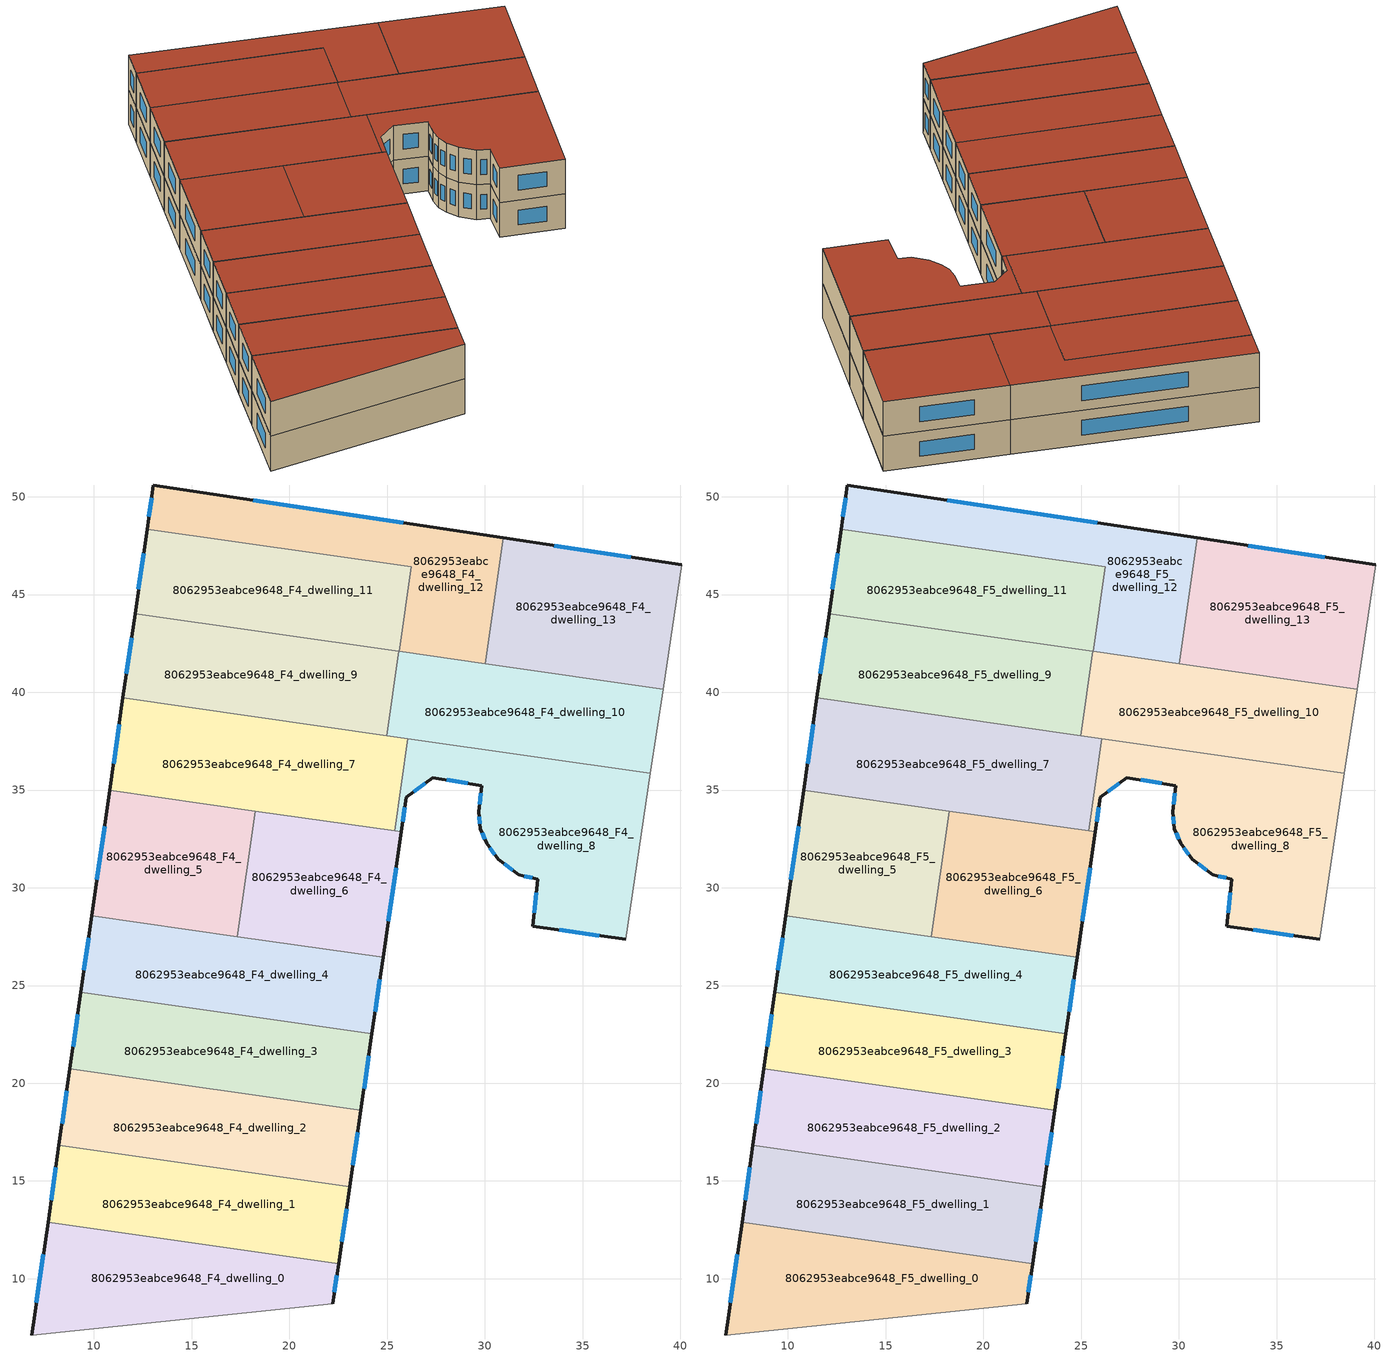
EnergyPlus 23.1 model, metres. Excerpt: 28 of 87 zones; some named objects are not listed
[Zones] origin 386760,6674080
8062953eabce9648_F4_dwelling_0
 floor to 8062953eabce9648_F3_dwelling_0 (EU_floor_Construction): 22.52,10.77 22.22,8.71 6.83,7.12 7.65,12.9 z12
 wall outside (EU_wall_Construction): 7.65,12.9 6.83,7.12 / 22.22,8.71 22.52,10.77 z12:15
 wall adiabatic (EU_wall_Construction): 6.83,7.12 22.22,8.71 z12:15
 wall to 8062953eabce9648_F4_dwelling_1 (EU_wall_Construction): 22.52,10.77 7.65,12.9 z12:15
 window (EU_Window_Construction): 7.42,11.25 7.06,8.77 / 22.31,9.3 22.44,10.18 z12.86:14.14
8062953eabce9648_F4_dwelling_1
 floor to 8062953eabce9648_F3_dwelling_1 (EU_floor_Construction): 23.09,14.69 22.52,10.77 7.65,12.9 8.21,16.82 z12
 wall outside (EU_wall_Construction): 8.21,16.82 7.65,12.9 / 22.52,10.77 23.09,14.69 z12:15
 wall to 8062953eabce9648_F4_dwelling_2 (EU_wall_Construction): 23.09,14.69 8.21,16.82 z12:15
 window (EU_Window_Construction): 8.05,15.7 7.81,14.02 / 22.68,11.89 22.93,13.57 z12.86:14.14
8062953eabce9648_F4_dwelling_10
 floor to 8062953eabce9648_F3_dwelling_10 (EU_floor_Construction): 39.12,40.17 38.47,35.85 24.99,37.78 25.6,42.1 z12
 wall to 8062953eabce9648_F4_dwelling_9 (EU_wall_Construction): 25.6,42.1 24.99,37.78 z12:15
 wall adiabatic (EU_wall_Construction): 38.47,35.85 39.12,40.17 z12:15
 wall to 8062953eabce9648_F4_dwelling_8 (EU_wall_Construction): 26.06,37.63 38.47,35.85 z12:15
 wall to 8062953eabce9648_F4_dwelling_13 (EU_wall_Construction): 39.12,40.17 30.03,41.47 z12:15
 wall to 8062953eabce9648_F4_dwelling_12 (EU_wall_Construction): 30.03,41.47 25.62,42.1 z12:15
 wall to 8062953eabce9648_F4_dwelling_7 (EU_wall_Construction): 24.99,37.78 26.06,37.63 z12:15
 wall to 8062953eabce9648_F4_dwelling_11 (EU_wall_Construction): 25.62,42.1 25.61,42.1 z12:15
8062953eabce9648_F4_dwelling_11
 floor to 8062953eabce9648_F3_dwelling_11 (EU_floor_Construction): 26.24,46.41 25.62,42.1 12.1,44.03 12.72,48.34 z12
 wall outside (EU_wall_Construction): 12.72,48.34 12.1,44.03 z12:15
 wall to 8062953eabce9648_F4_dwelling_12 (EU_wall_Construction): 25.62,42.1 26.24,46.41 12.72,48.34 z12:15
 wall to 8062953eabce9648_F4_dwelling_9 (EU_wall_Construction): 12.1,44.03 25.61,42.1 z12:15
 window (EU_Window_Construction): 12.54,47.11 12.28,45.26 z12.86:14.14
8062953eabce9648_F4_dwelling_12
 floor to 8062953eabce9648_F3_dwelling_12 (EU_floor_Construction): 30.95,47.9 30.03,41.47 25.62,42.1 26.24,46.41 12.72,48.34 13.04,50.61 z12
 wall outside (EU_wall_Construction): 30.95,47.9 13.04,50.61 12.72,48.34 z12:15
 wall to 8062953eabce9648_F4_dwelling_13 (EU_wall_Construction): 30.03,41.47 30.95,47.9 z12:15
 window (EU_Window_Construction): 12.95,49.96 12.81,48.99 / 25.83,48.68 18.16,49.83 z12.86:14.14
8062953eabce9648_F4_dwelling_13
 floor to 8062953eabce9648_F3_dwelling_13 (EU_floor_Construction): 40.07,46.53 39.12,40.17 30.03,41.47 30.95,47.9 z12
 wall outside (EU_wall_Construction): 40.07,46.53 30.95,47.9 z12:15
 wall adiabatic (EU_wall_Construction): 39.12,40.17 40.07,46.53 z12:15
 window (EU_Window_Construction): 37.46,46.92 33.55,47.51 z12.86:14.14
8062953eabce9648_F4_dwelling_2
 floor to 8062953eabce9648_F3_dwelling_2 (EU_floor_Construction): 23.66,18.61 23.09,14.69 8.21,16.82 8.77,20.74 z12
 wall outside (EU_wall_Construction): 8.77,20.74 8.21,16.82 / 23.09,14.69 23.66,18.61 z12:15
 wall to 8062953eabce9648_F4_dwelling_3 (EU_wall_Construction): 23.66,18.61 8.77,20.74 z12:15
 window (EU_Window_Construction): 8.61,19.62 8.37,17.94 / 23.25,15.81 23.5,17.49 z12.86:14.14
8062953eabce9648_F4_dwelling_3
 floor to 8062953eabce9648_F3_dwelling_3 (EU_floor_Construction): 24.23,22.53 23.66,18.61 8.77,20.74 9.33,24.66 z12
 wall outside (EU_wall_Construction): 9.33,24.66 8.77,20.74 / 23.66,18.61 24.23,22.53 z12:15
 wall to 8062953eabce9648_F4_dwelling_4 (EU_wall_Construction): 24.23,22.53 9.33,24.66 z12:15
 window (EU_Window_Construction): 9.17,23.54 8.93,21.86 / 23.82,19.73 24.06,21.41 z12.86:14.14
8062953eabce9648_F4_dwelling_4
 floor to 8062953eabce9648_F3_dwelling_4 (EU_floor_Construction): 24.79,26.44 24.23,22.53 9.33,24.66 9.89,28.57 z12
 wall outside (EU_wall_Construction): 9.89,28.57 9.33,24.66 / 24.23,22.53 24.79,26.44 z12:15
 wall to 8062953eabce9648_F4_dwelling_5 (EU_wall_Construction): 17.35,27.51 9.89,28.57 z12:15
 wall to 8062953eabce9648_F4_dwelling_6 (EU_wall_Construction): 24.79,26.44 17.35,27.51 z12:15
 window (EU_Window_Construction): 9.73,27.45 9.49,25.77 / 24.39,23.65 24.63,25.32 z12.86:14.14
8062953eabce9648_F4_dwelling_5
 floor to 8062953eabce9648_F3_dwelling_5 (EU_floor_Construction): 18.27,33.93 17.35,27.51 9.89,28.57 10.81,34.99 z12
 wall outside (EU_wall_Construction): 10.81,34.99 9.89,28.57 z12:15
 wall to 8062953eabce9648_F4_dwelling_6 (EU_wall_Construction): 17.35,27.51 18.27,33.93 z12:15
 wall to 8062953eabce9648_F4_dwelling_7 (EU_wall_Construction): 18.27,33.93 10.81,34.99 z12:15
 window (EU_Window_Construction): 10.55,33.16 10.16,30.41 z12.86:14.14
8062953eabce9648_F4_dwelling_6
 floor to 8062953eabce9648_F3_dwelling_6 (EU_floor_Construction): 25.72,32.86 24.79,26.44 17.35,27.51 18.27,33.93 z12
 wall outside (EU_wall_Construction): 24.79,26.44 25.72,32.86 z12:15
 wall to 8062953eabce9648_F4_dwelling_8 (EU_wall_Construction): 25.72,32.86 25.39,32.91 z12:15
 wall to 8062953eabce9648_F4_dwelling_7 (EU_wall_Construction): 25.39,32.91 18.26,33.93 z12:15
 window (EU_Window_Construction): 25.06,28.27 25.46,31.03 z12.86:14.14
8062953eabce9648_F4_dwelling_7
 floor to 8062953eabce9648_F3_dwelling_7 (EU_floor_Construction): 26.06,37.63 25.39,32.91 10.81,34.99 11.49,39.71 z12
 wall outside (EU_wall_Construction): 11.49,39.71 10.81,34.99 z12:15
 wall to 8062953eabce9648_F4_dwelling_8 (EU_wall_Construction): 25.39,32.91 26.06,37.63 z12:15
 wall to 8062953eabce9648_F4_dwelling_9 (EU_wall_Construction): 24.99,37.78 11.49,39.71 z12:15
 window (EU_Window_Construction): 11.29,38.36 11,36.34 z12.86:14.14
8062953eabce9648_F4_dwelling_8
 floor to 8062953eabce9648_F3_dwelling_8 (EU_floor_Construction): 38.47,35.85 37.2,27.37 32.45,28.04 32.71,30.44 31.74,30.67 30.68,31.46 30.1,32.27 29.77,33.03 29.68,33.88 29.85,35.23 27.34,35.64 25.98,34.64 25.72,32.86 25.39,32.91 26.06,37.63 z12
 wall outside (EU_wall_Construction): 25.72,32.86 25.98,34.64 27.34,35.64 29.85,35.23 29.68,33.88 29.77,33.03 30.1,32.27 30.68,31.46 31.74,30.67 32.71,30.44 32.45,28.04 37.2,27.37 z12:15
 wall adiabatic (EU_wall_Construction): 37.2,27.37 38.47,35.85 z12:15
 window (EU_Window_Construction): 30.27,32.04 30.52,31.69 / 29.86,32.81 30,32.49 / 29.71,33.64 29.74,33.27 / 29.8,34.84 29.73,34.27 / 28.06,35.52 29.13,35.34 / 26.37,34.92 26.95,35.35 / 25.8,33.37 25.91,34.13 / 33.81,27.84 35.85,27.56 / 32.63,29.75 32.52,28.72 / 32.01,30.6 32.43,30.51 / 30.98,31.23 31.43,30.89 z12.86:14.14
8062953eabce9648_F4_dwelling_9
 floor to 8062953eabce9648_F3_dwelling_9 (EU_floor_Construction): 25.6,42.1 24.99,37.78 11.49,39.71 12.1,44.03 z12
 wall outside (EU_wall_Construction): 12.1,44.03 11.49,39.71 z12:15
 window (EU_Window_Construction): 11.93,42.8 11.66,40.94 z12.86:14.14
8062953eabce9648_F5_dwelling_0
 floor to 8062953eabce9648_F4_dwelling_0 (EU_floor_Construction): 22.52,10.77 22.22,8.71 6.83,7.12 7.65,12.9 z15
 wall outside (EU_wall_Construction): 7.65,12.9 6.83,7.12 / 22.22,8.71 22.52,10.77 z15:18
 wall adiabatic (EU_wall_Construction): 6.83,7.12 22.22,8.71 z15:18
 wall to 8062953eabce9648_F5_dwelling_1 (EU_wall_Construction): 22.52,10.77 7.65,12.9 z15:18
 window (EU_Window_Construction): 7.42,11.25 7.06,8.77 / 22.31,9.3 22.44,10.18 z15.86:17.14
 roof outside (EU_roof_Construction): 22.22,8.71 22.52,10.77 7.65,12.9 6.83,7.12 z18
8062953eabce9648_F5_dwelling_1
 floor to 8062953eabce9648_F4_dwelling_1 (EU_floor_Construction): 23.09,14.69 22.52,10.77 7.65,12.9 8.21,16.82 z15
 wall outside (EU_wall_Construction): 8.21,16.82 7.65,12.9 / 22.52,10.77 23.09,14.69 z15:18
 wall to 8062953eabce9648_F5_dwelling_2 (EU_wall_Construction): 23.09,14.69 8.21,16.82 z15:18
 window (EU_Window_Construction): 8.05,15.7 7.81,14.02 / 22.68,11.89 22.93,13.57 z15.86:17.14
 roof outside (EU_roof_Construction): 22.52,10.77 23.09,14.69 8.21,16.82 7.65,12.9 z18
8062953eabce9648_F5_dwelling_10
 floor to 8062953eabce9648_F4_dwelling_10 (EU_floor_Construction): 39.12,40.17 38.47,35.85 24.99,37.78 25.6,42.1 z15
 wall to 8062953eabce9648_F5_dwelling_9 (EU_wall_Construction): 25.6,42.1 24.99,37.78 z15:18
 wall adiabatic (EU_wall_Construction): 38.47,35.85 39.12,40.17 z15:18
 wall to 8062953eabce9648_F5_dwelling_8 (EU_wall_Construction): 26.06,37.63 38.47,35.85 z15:18
 wall to 8062953eabce9648_F5_dwelling_13 (EU_wall_Construction): 39.12,40.17 30.03,41.47 z15:18
 wall to 8062953eabce9648_F5_dwelling_12 (EU_wall_Construction): 30.03,41.47 25.62,42.1 z15:18
 wall to 8062953eabce9648_F5_dwelling_7 (EU_wall_Construction): 24.99,37.78 26.06,37.63 z15:18
 wall to 8062953eabce9648_F5_dwelling_11 (EU_wall_Construction): 25.62,42.1 25.61,42.1 z15:18
 roof outside (EU_roof_Construction): 38.47,35.85 39.12,40.17 25.6,42.1 24.99,37.78 z18
8062953eabce9648_F5_dwelling_11
 floor to 8062953eabce9648_F4_dwelling_11 (EU_floor_Construction): 26.24,46.41 25.62,42.1 12.1,44.03 12.72,48.34 z15
 wall outside (EU_wall_Construction): 12.72,48.34 12.1,44.03 z15:18
 wall to 8062953eabce9648_F5_dwelling_12 (EU_wall_Construction): 25.62,42.1 26.24,46.41 12.72,48.34 z15:18
 wall to 8062953eabce9648_F5_dwelling_9 (EU_wall_Construction): 12.1,44.03 25.61,42.1 z15:18
 window (EU_Window_Construction): 12.54,47.11 12.28,45.26 z15.86:17.14
 roof outside (EU_roof_Construction): 25.62,42.1 26.24,46.41 12.72,48.34 12.1,44.03 z18
8062953eabce9648_F5_dwelling_12
 floor to 8062953eabce9648_F4_dwelling_12 (EU_floor_Construction): 30.95,47.9 30.03,41.47 25.62,42.1 26.24,46.41 12.72,48.34 13.04,50.61 z15
 wall outside (EU_wall_Construction): 30.95,47.9 13.04,50.61 12.72,48.34 z15:18
 wall to 8062953eabce9648_F5_dwelling_13 (EU_wall_Construction): 30.03,41.47 30.95,47.9 z15:18
 window (EU_Window_Construction): 12.95,49.96 12.81,48.99 / 25.83,48.68 18.16,49.83 z15.86:17.14
 roof outside (EU_roof_Construction): 30.03,41.47 30.95,47.9 13.04,50.61 12.72,48.34 26.24,46.41 25.62,42.1 z18
8062953eabce9648_F5_dwelling_13
 floor to 8062953eabce9648_F4_dwelling_13 (EU_floor_Construction): 40.07,46.53 39.12,40.17 30.03,41.47 30.95,47.9 z15
 wall outside (EU_wall_Construction): 40.07,46.53 30.95,47.9 z15:18
 wall adiabatic (EU_wall_Construction): 39.12,40.17 40.07,46.53 z15:18
 window (EU_Window_Construction): 37.46,46.92 33.55,47.51 z15.86:17.14
 roof outside (EU_roof_Construction): 39.12,40.17 40.07,46.53 30.95,47.9 30.03,41.47 z18
8062953eabce9648_F5_dwelling_2
 floor to 8062953eabce9648_F4_dwelling_2 (EU_floor_Construction): 23.66,18.61 23.09,14.69 8.21,16.82 8.77,20.74 z15
 wall outside (EU_wall_Construction): 8.77,20.74 8.21,16.82 / 23.09,14.69 23.66,18.61 z15:18
 wall to 8062953eabce9648_F5_dwelling_3 (EU_wall_Construction): 23.66,18.61 8.77,20.74 z15:18
 window (EU_Window_Construction): 8.61,19.62 8.37,17.94 / 23.25,15.81 23.5,17.49 z15.86:17.14
 roof outside (EU_roof_Construction): 23.09,14.69 23.66,18.61 8.77,20.74 8.21,16.82 z18
8062953eabce9648_F5_dwelling_3
 floor to 8062953eabce9648_F4_dwelling_3 (EU_floor_Construction): 24.23,22.53 23.66,18.61 8.77,20.74 9.33,24.66 z15
 wall outside (EU_wall_Construction): 9.33,24.66 8.77,20.74 / 23.66,18.61 24.23,22.53 z15:18
 wall to 8062953eabce9648_F5_dwelling_4 (EU_wall_Construction): 24.23,22.53 9.33,24.66 z15:18
 window (EU_Window_Construction): 9.17,23.54 8.93,21.86 / 23.82,19.73 24.06,21.41 z15.86:17.14
 roof outside (EU_roof_Construction): 23.66,18.61 24.23,22.53 9.33,24.66 8.77,20.74 z18
8062953eabce9648_F5_dwelling_4
 floor to 8062953eabce9648_F4_dwelling_4 (EU_floor_Construction): 24.79,26.44 24.23,22.53 9.33,24.66 9.89,28.57 z15
 wall outside (EU_wall_Construction): 9.89,28.57 9.33,24.66 / 24.23,22.53 24.79,26.44 z15:18
 wall to 8062953eabce9648_F5_dwelling_5 (EU_wall_Construction): 17.35,27.51 9.89,28.57 z15:18
 wall to 8062953eabce9648_F5_dwelling_6 (EU_wall_Construction): 24.79,26.44 17.35,27.51 z15:18
 window (EU_Window_Construction): 9.73,27.45 9.49,25.77 / 24.39,23.65 24.63,25.32 z15.86:17.14
 roof outside (EU_roof_Construction): 24.23,22.53 24.79,26.44 9.89,28.57 9.33,24.66 z18
8062953eabce9648_F5_dwelling_5
 floor to 8062953eabce9648_F4_dwelling_5 (EU_floor_Construction): 18.27,33.93 17.35,27.51 9.89,28.57 10.81,34.99 z15
 wall outside (EU_wall_Construction): 10.81,34.99 9.89,28.57 z15:18
 wall to 8062953eabce9648_F5_dwelling_6 (EU_wall_Construction): 17.35,27.51 18.27,33.93 z15:18
 wall to 8062953eabce9648_F5_dwelling_7 (EU_wall_Construction): 18.27,33.93 10.81,34.99 z15:18
 window (EU_Window_Construction): 10.55,33.16 10.16,30.41 z15.86:17.14
 roof outside (EU_roof_Construction): 17.35,27.51 18.27,33.93 10.81,34.99 9.89,28.57 z18
8062953eabce9648_F5_dwelling_6
 floor to 8062953eabce9648_F4_dwelling_6 (EU_floor_Construction): 25.72,32.86 24.79,26.44 17.35,27.51 18.27,33.93 z15
 wall outside (EU_wall_Construction): 24.79,26.44 25.72,32.86 z15:18
 wall to 8062953eabce9648_F5_dwelling_8 (EU_wall_Construction): 25.72,32.86 25.39,32.91 z15:18
 wall to 8062953eabce9648_F5_dwelling_7 (EU_wall_Construction): 25.39,32.91 18.26,33.93 z15:18
 window (EU_Window_Construction): 25.06,28.27 25.46,31.03 z15.86:17.14
 roof outside (EU_roof_Construction): 24.79,26.44 25.72,32.86 18.27,33.93 17.35,27.51 z18
8062953eabce9648_F5_dwelling_7
 floor to 8062953eabce9648_F4_dwelling_7 (EU_floor_Construction): 26.06,37.63 25.39,32.91 10.81,34.99 11.49,39.71 z15
 wall outside (EU_wall_Construction): 11.49,39.71 10.81,34.99 z15:18
 wall to 8062953eabce9648_F5_dwelling_8 (EU_wall_Construction): 25.39,32.91 26.06,37.63 z15:18
 wall to 8062953eabce9648_F5_dwelling_9 (EU_wall_Construction): 24.99,37.78 11.49,39.71 z15:18
 window (EU_Window_Construction): 11.29,38.36 11,36.34 z15.86:17.14
 roof outside (EU_roof_Construction): 25.39,32.91 26.06,37.63 11.49,39.71 10.81,34.99 z18
8062953eabce9648_F5_dwelling_8
 floor to 8062953eabce9648_F4_dwelling_8 (EU_floor_Construction): 38.47,35.85 37.2,27.37 32.45,28.04 32.71,30.44 31.74,30.67 30.68,31.46 30.1,32.27 29.77,33.03 29.68,33.88 29.85,35.23 27.34,35.64 25.98,34.64 25.72,32.86 25.39,32.91 26.06,37.63 z15
 wall outside (EU_wall_Construction): 25.72,32.86 25.98,34.64 27.34,35.64 29.85,35.23 29.68,33.88 29.77,33.03 30.1,32.27 30.68,31.46 31.74,30.67 32.71,30.44 32.45,28.04 37.2,27.37 z15:18
 wall adiabatic (EU_wall_Construction): 37.2,27.37 38.47,35.85 z15:18
 window (EU_Window_Construction): 30.27,32.04 30.52,31.69 / 29.86,32.81 30,32.49 / 29.71,33.64 29.74,33.27 / 29.8,34.84 29.73,34.27 / 28.06,35.52 29.13,35.34 / 26.37,34.92 26.95,35.35 / 25.8,33.37 25.91,34.13 / 33.81,27.84 35.85,27.56 / 32.63,29.75 32.52,28.72 / 32.01,30.6 32.43,30.51 / 30.98,31.23 31.43,30.89 z15.86:17.14
 roof outside (EU_roof_Construction): 37.2,27.37 38.47,35.85 26.06,37.63 25.39,32.91 25.72,32.86 25.98,34.64 27.34,35.64 29.85,35.23 29.68,33.88 29.77,33.03 30.1,32.27 30.68,31.46 31.74,30.67 32.71,30.44 32.45,28.04 z18
8062953eabce9648_F5_dwelling_9
 floor to 8062953eabce9648_F4_dwelling_9 (EU_floor_Construction): 25.6,42.1 24.99,37.78 11.49,39.71 12.1,44.03 z15
 wall outside (EU_wall_Construction): 12.1,44.03 11.49,39.71 z15:18
 window (EU_Window_Construction): 11.93,42.8 11.66,40.94 z15.86:17.14
 roof outside (EU_roof_Construction): 24.99,37.78 25.6,42.1 12.1,44.03 11.49,39.71 z18
[Building]
EU S2 Campaign: North Axis=0; Terrain=City; Solar Distribution=FullExterior
[Site:Location]
Helsinki-Vantaa.AP: Latitude=60.317; Longitude=24.963; Time Zone=2; Elevation=54.6
[SizingPeriod:WeatherFileDays]
AnnualSizingPeriod: Begin Month=1; Begin Day of Month=1; End Month=12; End Day of Month=31; Day of Week for Start Day=Monday; Use Weather File Daylight Saving Period=No; Use Weather File Rain and Snow Indicators=No
[MATERIAL]
EU_InternalMass_Material: Roughness=MediumRough; Thickness=0.1; Conductivity=1; Density=1800; Specific Heat=900; Thermal Absorptance=0.9; Solar Absorptance=0.7; Visible Absorptance=0.7
[MATERIAL:NOMASS] Roughness=MediumRough; Thermal Absorptance=0.9; Solar Absorptance=0.7; Visible Absorptance=0.7
Name | Thermal Resistance
EU_wall_NoMass | 1.10183
EU_roof_NoMass; EU_floor_NoMass | 1.70606
[WINDOWMATERIAL:SIMPLEGLAZINGSYSTEM]
EU_Window_SimpleGlazing: UFactor=3.11035; Solar Heat Gain Coefficient=0.8; Visible Transmittance=0.8
[CONSTRUCTION]
EU_wall_Construction: EU_wall_NoMass
EU_roof_Construction: EU_roof_NoMass
EU_floor_Construction: EU_floor_NoMass
EU_Window_Construction: EU_Window_SimpleGlazing
EU_InternalMass_Construction: EU_InternalMass_Material
[ZONE] Type=1; Multiplier=1; Ceiling Height=autocalculate; Floor Area=autocalculate; Part of Total Floor Area=Yes
Name | Volume
8062953eabce9648_F4_dwelling_0; 8062953eabce9648_F5_dwelling_0 | 178.507
8062953eabce9648_F4_dwelling_1; 8062953eabce9648_F5_dwelling_1 | 178.554
8062953eabce9648_F4_dwelling_10; 8062953eabce9648_F5_dwelling_10; 8062953eabce9648_F4_dwelling_9; 8062953eabce9648_F5_dwelling_9 | 178.551
8062953eabce9648_F4_dwelling_11; 8062953eabce9648_F5_dwelling_11 | 178.508
8062953eabce9648_F4_dwelling_12; 8062953eabce9648_F5_dwelling_12 | 178.487
8062953eabce9648_F4_dwelling_13; 8062953eabce9648_F5_dwelling_13 | 178.525
8062953eabce9648_F4_dwelling_2; 8062953eabce9648_F5_dwelling_2 | 178.496
8062953eabce9648_F4_dwelling_3; 8062953eabce9648_F5_dwelling_3 | 178.528
8062953eabce9648_F4_dwelling_4; 8062953eabce9648_F5_dwelling_4 | 178.534
8062953eabce9648_F4_dwelling_5; 8062953eabce9648_F5_dwelling_5 | 146.5
8062953eabce9648_F4_dwelling_6; 8062953eabce9648_F5_dwelling_6 | 146.51
8062953eabce9648_F4_dwelling_7; 8062953eabce9648_F5_dwelling_7 | 210.537
8062953eabce9648_F4_dwelling_8; 8062953eabce9648_F5_dwelling_8 | 210.546
[INTERNALMASS] Construction=EU_InternalMass_Construction
Name | Zone or ZoneList | Surface Area
8062953eabce9648_F4_dwelling_0_EU_InternalMass | 8062953eabce9648_F4_dwelling_0 | 59.5025
8062953eabce9648_F4_dwelling_1_EU_InternalMass | 8062953eabce9648_F4_dwelling_1 | 59.5184
8062953eabce9648_F4_dwelling_2_EU_InternalMass | 8062953eabce9648_F4_dwelling_2 | 59.4986
8062953eabce9648_F4_dwelling_3_EU_InternalMass | 8062953eabce9648_F4_dwelling_3 | 59.5093
8062953eabce9648_F4_dwelling_4_EU_InternalMass | 8062953eabce9648_F4_dwelling_4 | 59.5114
8062953eabce9648_F4_dwelling_5_EU_InternalMass | 8062953eabce9648_F4_dwelling_5 | 48.8342
8062953eabce9648_F4_dwelling_6_EU_InternalMass | 8062953eabce9648_F4_dwelling_6 | 48.8351
8062953eabce9648_F4_dwelling_7_EU_InternalMass | 8062953eabce9648_F4_dwelling_7 | 70.1796
8062953eabce9648_F4_dwelling_8_EU_InternalMass | 8062953eabce9648_F4_dwelling_8 | 70.1837
8062953eabce9648_F4_dwelling_9_EU_InternalMass | 8062953eabce9648_F4_dwelling_9 | 59.5174
8062953eabce9648_F4_dwelling_10_EU_InternalMass | 8062953eabce9648_F4_dwelling_10 | 59.5168
8062953eabce9648_F4_dwelling_11_EU_InternalMass | 8062953eabce9648_F4_dwelling_11 | 59.5041
8062953eabce9648_F4_dwelling_12_EU_InternalMass | 8062953eabce9648_F4_dwelling_12 | 59.4953
8062953eabce9648_F4_dwelling_13_EU_InternalMass | 8062953eabce9648_F4_dwelling_13 | 59.5079
8062953eabce9648_F5_dwelling_0_EU_InternalMass | 8062953eabce9648_F5_dwelling_0 | 59.5025
8062953eabce9648_F5_dwelling_1_EU_InternalMass | 8062953eabce9648_F5_dwelling_1 | 59.5184
8062953eabce9648_F5_dwelling_2_EU_InternalMass | 8062953eabce9648_F5_dwelling_2 | 59.4986
8062953eabce9648_F5_dwelling_3_EU_InternalMass | 8062953eabce9648_F5_dwelling_3 | 59.5093
8062953eabce9648_F5_dwelling_4_EU_InternalMass | 8062953eabce9648_F5_dwelling_4 | 59.5114
8062953eabce9648_F5_dwelling_5_EU_InternalMass | 8062953eabce9648_F5_dwelling_5 | 48.8342
8062953eabce9648_F5_dwelling_6_EU_InternalMass | 8062953eabce9648_F5_dwelling_6 | 48.8351
8062953eabce9648_F5_dwelling_7_EU_InternalMass | 8062953eabce9648_F5_dwelling_7 | 70.1796
8062953eabce9648_F5_dwelling_8_EU_InternalMass | 8062953eabce9648_F5_dwelling_8 | 70.1837
8062953eabce9648_F5_dwelling_9_EU_InternalMass | 8062953eabce9648_F5_dwelling_9 | 59.5174
8062953eabce9648_F5_dwelling_10_EU_InternalMass | 8062953eabce9648_F5_dwelling_10 | 59.5168
8062953eabce9648_F5_dwelling_11_EU_InternalMass | 8062953eabce9648_F5_dwelling_11 | 59.5041
8062953eabce9648_F5_dwelling_12_EU_InternalMass | 8062953eabce9648_F5_dwelling_12 | 59.4953
8062953eabce9648_F5_dwelling_13_EU_InternalMass | 8062953eabce9648_F5_dwelling_13 | 59.5079
[OTHEREQUIPMENT] Fuel Type=Electricity; Design Level Calculation Method=Watts/Area; Power per Zone Floor Area=1; Fraction Latent=0; Fraction Radiant=0; Fraction Lost=0; Carbon Dioxide Generation Rate=0; EndUse Subcategory=EU_Step8_InternalGains
Name | Zone or ZoneList or Space or SpaceList | Schedule
EU_Step8_InternalGain_8062953eabce9648_F4_dwelling_0_f000 | 8062953eabce9648_F4_dwelling_0 | EU_Step8_GainSchedule_8062953eabce9648_F4_dwelling_0_f000
EU_Step8_InternalGain_8062953eabce9648_F4_dwelling_1_f000 | 8062953eabce9648_F4_dwelling_1 | EU_Step8_GainSchedule_8062953eabce9648_F4_dwelling_1_f000
EU_Step8_InternalGain_8062953eabce9648_F4_dwelling_2_f000 | 8062953eabce9648_F4_dwelling_2 | EU_Step8_GainSchedule_8062953eabce9648_F4_dwelling_2_f000
EU_Step8_InternalGain_8062953eabce9648_F4_dwelling_3_f000 | 8062953eabce9648_F4_dwelling_3 | EU_Step8_GainSchedule_8062953eabce9648_F4_dwelling_3_f000
EU_Step8_InternalGain_8062953eabce9648_F4_dwelling_4_f000 | 8062953eabce9648_F4_dwelling_4 | EU_Step8_GainSchedule_8062953eabce9648_F4_dwelling_4_f000
EU_Step8_InternalGain_8062953eabce9648_F4_dwelling_5_f000 | 8062953eabce9648_F4_dwelling_5 | EU_Step8_GainSchedule_8062953eabce9648_F4_dwelling_5_f000
EU_Step8_InternalGain_8062953eabce9648_F4_dwelling_6_f000 | 8062953eabce9648_F4_dwelling_6 | EU_Step8_GainSchedule_8062953eabce9648_F4_dwelling_6_f000
EU_Step8_InternalGain_8062953eabce9648_F4_dwelling_7_f000 | 8062953eabce9648_F4_dwelling_7 | EU_Step8_GainSchedule_8062953eabce9648_F4_dwelling_7_f000
EU_Step8_InternalGain_8062953eabce9648_F4_dwelling_8_f000 | 8062953eabce9648_F4_dwelling_8 | EU_Step8_GainSchedule_8062953eabce9648_F4_dwelling_8_f000
EU_Step8_InternalGain_8062953eabce9648_F4_dwelling_9_f000 | 8062953eabce9648_F4_dwelling_9 | EU_Step8_GainSchedule_8062953eabce9648_F4_dwelling_9_f000
EU_Step8_InternalGain_8062953eabce9648_F4_dwelling_10_f000 | 8062953eabce9648_F4_dwelling_10 | EU_Step8_GainSchedule_8062953eabce9648_F4_dwelling_10_f000
EU_Step8_InternalGain_8062953eabce9648_F4_dwelling_11_f000 | 8062953eabce9648_F4_dwelling_11 | EU_Step8_GainSchedule_8062953eabce9648_F4_dwelling_11_f000
EU_Step8_InternalGain_8062953eabce9648_F4_dwelling_12_f000 | 8062953eabce9648_F4_dwelling_12 | EU_Step8_GainSchedule_8062953eabce9648_F4_dwelling_12_f000
EU_Step8_InternalGain_8062953eabce9648_F4_dwelling_13_f000 | 8062953eabce9648_F4_dwelling_13 | EU_Step8_GainSchedule_8062953eabce9648_F4_dwelling_13_f000
EU_Step8_InternalGain_8062953eabce9648_F5_dwelling_0_f000 | 8062953eabce9648_F5_dwelling_0 | EU_Step8_GainSchedule_8062953eabce9648_F5_dwelling_0_f000
EU_Step8_InternalGain_8062953eabce9648_F5_dwelling_1_f000 | 8062953eabce9648_F5_dwelling_1 | EU_Step8_GainSchedule_8062953eabce9648_F5_dwelling_1_f000
EU_Step8_InternalGain_8062953eabce9648_F5_dwelling_2_f000 | 8062953eabce9648_F5_dwelling_2 | EU_Step8_GainSchedule_8062953eabce9648_F5_dwelling_2_f000
EU_Step8_InternalGain_8062953eabce9648_F5_dwelling_3_f000 | 8062953eabce9648_F5_dwelling_3 | EU_Step8_GainSchedule_8062953eabce9648_F5_dwelling_3_f000
EU_Step8_InternalGain_8062953eabce9648_F5_dwelling_4_f000 | 8062953eabce9648_F5_dwelling_4 | EU_Step8_GainSchedule_8062953eabce9648_F5_dwelling_4_f000
EU_Step8_InternalGain_8062953eabce9648_F5_dwelling_5_f000 | 8062953eabce9648_F5_dwelling_5 | EU_Step8_GainSchedule_8062953eabce9648_F5_dwelling_5_f000
EU_Step8_InternalGain_8062953eabce9648_F5_dwelling_6_f000 | 8062953eabce9648_F5_dwelling_6 | EU_Step8_GainSchedule_8062953eabce9648_F5_dwelling_6_f000
EU_Step8_InternalGain_8062953eabce9648_F5_dwelling_7_f000 | 8062953eabce9648_F5_dwelling_7 | EU_Step8_GainSchedule_8062953eabce9648_F5_dwelling_7_f000
EU_Step8_InternalGain_8062953eabce9648_F5_dwelling_8_f000 | 8062953eabce9648_F5_dwelling_8 | EU_Step8_GainSchedule_8062953eabce9648_F5_dwelling_8_f000
EU_Step8_InternalGain_8062953eabce9648_F5_dwelling_9_f000 | 8062953eabce9648_F5_dwelling_9 | EU_Step8_GainSchedule_8062953eabce9648_F5_dwelling_9_f000
EU_Step8_InternalGain_8062953eabce9648_F5_dwelling_10_f000 | 8062953eabce9648_F5_dwelling_10 | EU_Step8_GainSchedule_8062953eabce9648_F5_dwelling_10_f000
EU_Step8_InternalGain_8062953eabce9648_F5_dwelling_11_f000 | 8062953eabce9648_F5_dwelling_11 | EU_Step8_GainSchedule_8062953eabce9648_F5_dwelling_11_f000
EU_Step8_InternalGain_8062953eabce9648_F5_dwelling_12_f000 | 8062953eabce9648_F5_dwelling_12 | EU_Step8_GainSchedule_8062953eabce9648_F5_dwelling_12_f000
EU_Step8_InternalGain_8062953eabce9648_F5_dwelling_13_f000 | 8062953eabce9648_F5_dwelling_13 | EU_Step8_GainSchedule_8062953eabce9648_F5_dwelling_13_f000
[ZONEVENTILATION:DESIGNFLOWRATE] Schedule=EU_AlwaysOn; Design Flow Rate Calculation Method=AirChanges/Hour; Air Changes per Hour=0.756316; Ventilation Type=Natural; Fan Pressure Rise=0; Fan Total Efficiency=1; Constant Term Coefficient=1; Temperature Term Coefficient=0; Velocity Term Coefficient=0; Velocity Squared Term Coefficient=0; Minimum Indoor Temperature=-100; Maximum Indoor Temperature=100; Delta Temperature=-100; Minimum Outdoor Temperature=-100; Maximum Outdoor Temperature=100; Maximum Wind Speed=40
Name | Zone or ZoneList or Space or SpaceList
EU_ConstantAir_8062953eabce9648_F4_dwelling_0 | 8062953eabce9648_F4_dwelling_0
EU_ConstantAir_8062953eabce9648_F4_dwelling_1 | 8062953eabce9648_F4_dwelling_1
EU_ConstantAir_8062953eabce9648_F4_dwelling_2 | 8062953eabce9648_F4_dwelling_2
EU_ConstantAir_8062953eabce9648_F4_dwelling_3 | 8062953eabce9648_F4_dwelling_3
EU_ConstantAir_8062953eabce9648_F4_dwelling_4 | 8062953eabce9648_F4_dwelling_4
EU_ConstantAir_8062953eabce9648_F4_dwelling_5 | 8062953eabce9648_F4_dwelling_5
EU_ConstantAir_8062953eabce9648_F4_dwelling_6 | 8062953eabce9648_F4_dwelling_6
EU_ConstantAir_8062953eabce9648_F4_dwelling_7 | 8062953eabce9648_F4_dwelling_7
EU_ConstantAir_8062953eabce9648_F4_dwelling_8 | 8062953eabce9648_F4_dwelling_8
EU_ConstantAir_8062953eabce9648_F4_dwelling_9 | 8062953eabce9648_F4_dwelling_9
EU_ConstantAir_8062953eabce9648_F4_dwelling_10 | 8062953eabce9648_F4_dwelling_10
EU_ConstantAir_8062953eabce9648_F4_dwelling_11 | 8062953eabce9648_F4_dwelling_11
EU_ConstantAir_8062953eabce9648_F4_dwelling_12 | 8062953eabce9648_F4_dwelling_12
EU_ConstantAir_8062953eabce9648_F4_dwelling_13 | 8062953eabce9648_F4_dwelling_13
EU_ConstantAir_8062953eabce9648_F5_dwelling_0 | 8062953eabce9648_F5_dwelling_0
EU_ConstantAir_8062953eabce9648_F5_dwelling_1 | 8062953eabce9648_F5_dwelling_1
EU_ConstantAir_8062953eabce9648_F5_dwelling_2 | 8062953eabce9648_F5_dwelling_2
EU_ConstantAir_8062953eabce9648_F5_dwelling_3 | 8062953eabce9648_F5_dwelling_3
EU_ConstantAir_8062953eabce9648_F5_dwelling_4 | 8062953eabce9648_F5_dwelling_4
EU_ConstantAir_8062953eabce9648_F5_dwelling_5 | 8062953eabce9648_F5_dwelling_5
EU_ConstantAir_8062953eabce9648_F5_dwelling_6 | 8062953eabce9648_F5_dwelling_6
EU_ConstantAir_8062953eabce9648_F5_dwelling_7 | 8062953eabce9648_F5_dwelling_7
EU_ConstantAir_8062953eabce9648_F5_dwelling_8 | 8062953eabce9648_F5_dwelling_8
EU_ConstantAir_8062953eabce9648_F5_dwelling_9 | 8062953eabce9648_F5_dwelling_9
EU_ConstantAir_8062953eabce9648_F5_dwelling_10 | 8062953eabce9648_F5_dwelling_10
EU_ConstantAir_8062953eabce9648_F5_dwelling_11 | 8062953eabce9648_F5_dwelling_11
EU_ConstantAir_8062953eabce9648_F5_dwelling_12 | 8062953eabce9648_F5_dwelling_12
EU_ConstantAir_8062953eabce9648_F5_dwelling_13 | 8062953eabce9648_F5_dwelling_13
[HVACTEMPLATE:ZONE:IDEALLOADSAIRSYSTEM] System Availability Schedule=EU_AlwaysOn; Maximum Heating Supply Air Temperature=50; Minimum Cooling Supply Air Temperature=13; Maximum Heating Supply Air Humidity Ratio=0.0156; Minimum Cooling Supply Air Humidity Ratio=0.0077; Heating Limit=NoLimit; Cooling Limit=NoLimit; Heating Availability Schedule=EU_AlwaysOn; Cooling Availability Schedule=EU_CoolingOff; Dehumidification Control Type=ConstantSensibleHeatRatio; Cooling Sensible Heat Ratio=0.7; Dehumidification Setpoint=60; Humidification Control Type=None; Humidification Setpoint=30; Outdoor Air Method=None; Outdoor Air Flow Rate per Person=0.00944; Outdoor Air Flow Rate per Zone Floor Area=0; Outdoor Air Flow Rate per Zone=0; Demand Controlled Ventilation Type=None; Outdoor Air Economizer Type=NoEconomizer; Heat Recovery Type=None; Sensible Heat Recovery Effectiveness=0.7; Latent Heat Recovery Effectiveness=0.65
Name | Template Thermostat
8062953eabce9648_F4_dwelling_0 | EU_HeatOnly_8062953eabce9648_F4_dwelling_0
8062953eabce9648_F4_dwelling_1 | EU_HeatOnly_8062953eabce9648_F4_dwelling_1
8062953eabce9648_F4_dwelling_2 | EU_HeatOnly_8062953eabce9648_F4_dwelling_2
8062953eabce9648_F4_dwelling_3 | EU_HeatOnly_8062953eabce9648_F4_dwelling_3
8062953eabce9648_F4_dwelling_4 | EU_HeatOnly_8062953eabce9648_F4_dwelling_4
8062953eabce9648_F4_dwelling_5 | EU_HeatOnly_8062953eabce9648_F4_dwelling_5
8062953eabce9648_F4_dwelling_6 | EU_HeatOnly_8062953eabce9648_F4_dwelling_6
8062953eabce9648_F4_dwelling_7 | EU_HeatOnly_8062953eabce9648_F4_dwelling_7
8062953eabce9648_F4_dwelling_8 | EU_HeatOnly_8062953eabce9648_F4_dwelling_8
8062953eabce9648_F4_dwelling_9 | EU_HeatOnly_8062953eabce9648_F4_dwelling_9
8062953eabce9648_F4_dwelling_10 | EU_HeatOnly_8062953eabce9648_F4_dwelling_10
8062953eabce9648_F4_dwelling_11 | EU_HeatOnly_8062953eabce9648_F4_dwelling_11
8062953eabce9648_F4_dwelling_12 | EU_HeatOnly_8062953eabce9648_F4_dwelling_12
8062953eabce9648_F4_dwelling_13 | EU_HeatOnly_8062953eabce9648_F4_dwelling_13
8062953eabce9648_F5_dwelling_0 | EU_HeatOnly_8062953eabce9648_F5_dwelling_0
8062953eabce9648_F5_dwelling_1 | EU_HeatOnly_8062953eabce9648_F5_dwelling_1
8062953eabce9648_F5_dwelling_2 | EU_HeatOnly_8062953eabce9648_F5_dwelling_2
8062953eabce9648_F5_dwelling_3 | EU_HeatOnly_8062953eabce9648_F5_dwelling_3
8062953eabce9648_F5_dwelling_4 | EU_HeatOnly_8062953eabce9648_F5_dwelling_4
8062953eabce9648_F5_dwelling_5 | EU_HeatOnly_8062953eabce9648_F5_dwelling_5
8062953eabce9648_F5_dwelling_6 | EU_HeatOnly_8062953eabce9648_F5_dwelling_6
8062953eabce9648_F5_dwelling_7 | EU_HeatOnly_8062953eabce9648_F5_dwelling_7
8062953eabce9648_F5_dwelling_8 | EU_HeatOnly_8062953eabce9648_F5_dwelling_8
8062953eabce9648_F5_dwelling_9 | EU_HeatOnly_8062953eabce9648_F5_dwelling_9
8062953eabce9648_F5_dwelling_10 | EU_HeatOnly_8062953eabce9648_F5_dwelling_10
8062953eabce9648_F5_dwelling_11 | EU_HeatOnly_8062953eabce9648_F5_dwelling_11
8062953eabce9648_F5_dwelling_12 | EU_HeatOnly_8062953eabce9648_F5_dwelling_12
8062953eabce9648_F5_dwelling_13 | EU_HeatOnly_8062953eabce9648_F5_dwelling_13
[SIZING:ZONE] Zone Cooling Design Supply Air Temperature Input Method=SupplyAirTemperature; Zone Cooling Design Supply Air Temperature=13; Zone Heating Design Supply Air Temperature Input Method=SupplyAirTemperature; Zone Heating Design Supply Air Temperature=50; Zone Cooling Design Supply Air Humidity Ratio=0.008; Zone Heating Design Supply Air Humidity Ratio=0.008; Cooling Design Air Flow Method=DesignDay; Cooling Design Air Flow Rate=0; Cooling Minimum Air Flow per Zone Floor Area=0.000762; Cooling Minimum Air Flow=0; Cooling Minimum Air Flow Fraction=0.2; Heating Design Air Flow Method=DesignDay; Heating Design Air Flow Rate=0; Heating Maximum Air Flow per Zone Floor Area=0.002032; Heating Maximum Air Flow=0.141576; Heating Maximum Air Flow Fraction=0.3; Account for Dedicated Outdoor Air System=No; Dedicated Outdoor Air System Control Strategy=NeutralSupplyAir; Dedicated Outdoor Air Low Setpoint Temperature for Design=autosize; Dedicated Outdoor Air High Setpoint Temperature for Design=autosize; Zone Load Sizing Method=Sensible Load Only No Latent Load; Zone Latent Cooling Design Supply Air Humidity Ratio Input Method=HumidityRatioDifference; Zone Cooling Design Supply Air Humidity Ratio Difference=0.005; Zone Latent Heating Design Supply Air Humidity Ratio Input Method=HumidityRatioDifference; Zone Humidification Design Supply Air Humidity Ratio Difference=0.005
8062953eabce9648_F4_dwelling_0; 8062953eabce9648_F4_dwelling_1; 8062953eabce9648_F4_dwelling_2; 8062953eabce9648_F4_dwelling_3; 8062953eabce9648_F4_dwelling_4; 8062953eabce9648_F4_dwelling_5; 8062953eabce9648_F4_dwelling_6; 8062953eabce9648_F4_dwelling_7; 8062953eabce9648_F4_dwelling_8; 8062953eabce9648_F4_dwelling_9; 8062953eabce9648_F4_dwelling_10; 8062953eabce9648_F4_dwelling_11; 8062953eabce9648_F4_dwelling_12; 8062953eabce9648_F4_dwelling_13; 8062953eabce9648_F5_dwelling_0; 8062953eabce9648_F5_dwelling_1; 8062953eabce9648_F5_dwelling_2; 8062953eabce9648_F5_dwelling_3; 8062953eabce9648_F5_dwelling_4; 8062953eabce9648_F5_dwelling_5; 8062953eabce9648_F5_dwelling_6; 8062953eabce9648_F5_dwelling_7; 8062953eabce9648_F5_dwelling_8; 8062953eabce9648_F5_dwelling_9; 8062953eabce9648_F5_dwelling_10; 8062953eabce9648_F5_dwelling_11; 8062953eabce9648_F5_dwelling_12; 8062953eabce9648_F5_dwelling_13
[SCHEDULE:CONSTANT]
Name | Hourly Value
EU_AlwaysOn | 1
EU_CoolingOff | 0
[SCHEDULE:FILE] Column Number=1; Rows to Skip at Top=0; Number of Hours of Data=8760; Column Separator=Comma; Interpolate to Timestep=No; Minutes per Item=60; Adjust Schedule for Daylight Savings=Yes
Name | File
EU_Step8_GainSchedule_8062953eabce9648_F4_dwelling_0_f000 | ../../schedules/8062953eabce9648/8062953eabce9648_F4_dwelling_0_f000_gain.csv
EU_Step8_GainSchedule_8062953eabce9648_F4_dwelling_1_f000 | ../../schedules/8062953eabce9648/8062953eabce9648_F4_dwelling_1_f000_gain.csv
EU_Step8_GainSchedule_8062953eabce9648_F4_dwelling_2_f000 | ../../schedules/8062953eabce9648/8062953eabce9648_F4_dwelling_2_f000_gain.csv
EU_Step8_GainSchedule_8062953eabce9648_F4_dwelling_3_f000 | ../../schedules/8062953eabce9648/8062953eabce9648_F4_dwelling_3_f000_gain.csv
EU_Step8_GainSchedule_8062953eabce9648_F4_dwelling_4_f000 | ../../schedules/8062953eabce9648/8062953eabce9648_F4_dwelling_4_f000_gain.csv
EU_Step8_GainSchedule_8062953eabce9648_F4_dwelling_5_f000 | ../../schedules/8062953eabce9648/8062953eabce9648_F4_dwelling_5_f000_gain.csv
EU_Step8_GainSchedule_8062953eabce9648_F4_dwelling_6_f000 | ../../schedules/8062953eabce9648/8062953eabce9648_F4_dwelling_6_f000_gain.csv
EU_Step8_GainSchedule_8062953eabce9648_F4_dwelling_7_f000 | ../../schedules/8062953eabce9648/8062953eabce9648_F4_dwelling_7_f000_gain.csv
EU_Step8_GainSchedule_8062953eabce9648_F4_dwelling_8_f000 | ../../schedules/8062953eabce9648/8062953eabce9648_F4_dwelling_8_f000_gain.csv
EU_Step8_GainSchedule_8062953eabce9648_F4_dwelling_9_f000 | ../../schedules/8062953eabce9648/8062953eabce9648_F4_dwelling_9_f000_gain.csv
EU_Step8_GainSchedule_8062953eabce9648_F4_dwelling_10_f000 | ../../schedules/8062953eabce9648/8062953eabce9648_F4_dwelling_10_f000_gain.csv
EU_Step8_GainSchedule_8062953eabce9648_F4_dwelling_11_f000 | ../../schedules/8062953eabce9648/8062953eabce9648_F4_dwelling_11_f000_gain.csv
EU_Step8_GainSchedule_8062953eabce9648_F4_dwelling_12_f000 | ../../schedules/8062953eabce9648/8062953eabce9648_F4_dwelling_12_f000_gain.csv
EU_Step8_GainSchedule_8062953eabce9648_F4_dwelling_13_f000 | ../../schedules/8062953eabce9648/8062953eabce9648_F4_dwelling_13_f000_gain.csv
EU_Step8_GainSchedule_8062953eabce9648_F5_dwelling_0_f000 | ../../schedules/8062953eabce9648/8062953eabce9648_F5_dwelling_0_f000_gain.csv
EU_Step8_GainSchedule_8062953eabce9648_F5_dwelling_1_f000 | ../../schedules/8062953eabce9648/8062953eabce9648_F5_dwelling_1_f000_gain.csv
EU_Step8_GainSchedule_8062953eabce9648_F5_dwelling_2_f000 | ../../schedules/8062953eabce9648/8062953eabce9648_F5_dwelling_2_f000_gain.csv
EU_Step8_GainSchedule_8062953eabce9648_F5_dwelling_3_f000 | ../../schedules/8062953eabce9648/8062953eabce9648_F5_dwelling_3_f000_gain.csv
EU_Step8_GainSchedule_8062953eabce9648_F5_dwelling_4_f000 | ../../schedules/8062953eabce9648/8062953eabce9648_F5_dwelling_4_f000_gain.csv
EU_Step8_GainSchedule_8062953eabce9648_F5_dwelling_5_f000 | ../../schedules/8062953eabce9648/8062953eabce9648_F5_dwelling_5_f000_gain.csv
EU_Step8_GainSchedule_8062953eabce9648_F5_dwelling_6_f000 | ../../schedules/8062953eabce9648/8062953eabce9648_F5_dwelling_6_f000_gain.csv
EU_Step8_GainSchedule_8062953eabce9648_F5_dwelling_7_f000 | ../../schedules/8062953eabce9648/8062953eabce9648_F5_dwelling_7_f000_gain.csv
EU_Step8_GainSchedule_8062953eabce9648_F5_dwelling_8_f000 | ../../schedules/8062953eabce9648/8062953eabce9648_F5_dwelling_8_f000_gain.csv
EU_Step8_GainSchedule_8062953eabce9648_F5_dwelling_9_f000 | ../../schedules/8062953eabce9648/8062953eabce9648_F5_dwelling_9_f000_gain.csv
EU_Step8_GainSchedule_8062953eabce9648_F5_dwelling_10_f000 | ../../schedules/8062953eabce9648/8062953eabce9648_F5_dwelling_10_f000_gain.csv
EU_Step8_GainSchedule_8062953eabce9648_F5_dwelling_11_f000 | ../../schedules/8062953eabce9648/8062953eabce9648_F5_dwelling_11_f000_gain.csv
EU_Step8_GainSchedule_8062953eabce9648_F5_dwelling_12_f000 | ../../schedules/8062953eabce9648/8062953eabce9648_F5_dwelling_12_f000_gain.csv
EU_Step8_GainSchedule_8062953eabce9648_F5_dwelling_13_f000 | ../../schedules/8062953eabce9648/8062953eabce9648_F5_dwelling_13_f000_gain.csv
